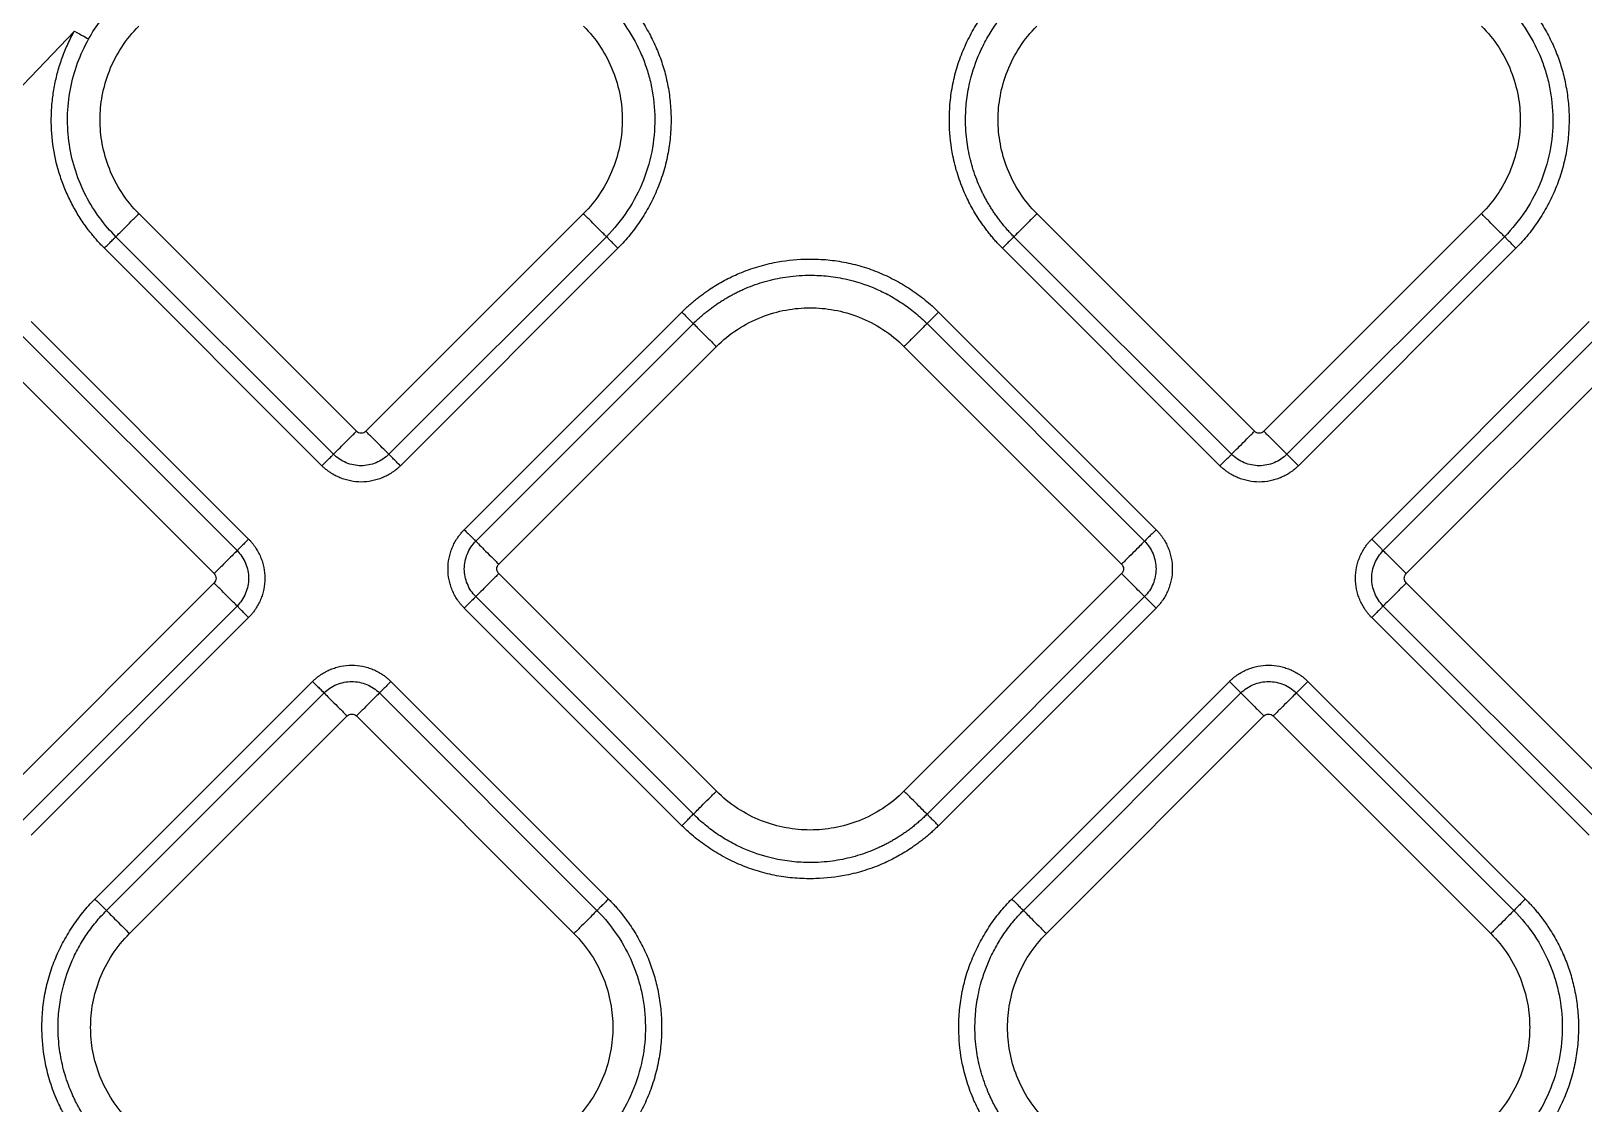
# Model space of a CAD drawing. Extents: x 0 to 84, y -21 to 126.
# Drawn here: x 34.482 to 39.184, y 39.076 to 42.323 of the extents above; entities that cross this region are included whole.
import ezdxf

# ---------------------------------------------------------------- set-up
doc = ezdxf.new("R2010")
doc.units = 0
doc.header["$MEASUREMENT"] = 0
doc.layers.add('1', color=4, linetype='Continuous')

# ---------------------------------------------------------------- blocks, each defined once
blk = doc.blocks.new('PRODIGY')
at = {"layer": '1', "color": 3, "linetype": 'Continuous', "lineweight": 25}
for p, q in [((35.4675, 41.112), (34.8088, 41.7707)), ((36.1544, 41.7707), (35.4957, 41.112)), ((38.1863, 41.112), (37.5276, 41.7707)), ((38.8732, 41.7707), (38.2145, 41.112)), ((35.3977, 41.0423), (34.7391, 41.701)), ((36.2241, 41.701), (35.5654, 41.0423)), ((38.1166, 41.0423), (37.4579, 41.701)), ((38.9429, 41.701), (38.2842, 41.0423)), ((35.3629, 41.0075), (34.7042, 41.6662)), ((36.259, 41.6662), (35.6003, 41.0075)), ((38.0817, 41.0075), (37.423, 41.6661)), ((38.9778, 41.6661), (38.3191, 41.0075)), ((35.7938, 40.814), (36.4525, 41.4727)), ((37.2296, 41.4727), (37.8882, 40.814)), ((34.4822, 41.4441), (35.1409, 40.7855)), ((35.8286, 40.7791), (36.4873, 41.4378)), ((37.1947, 41.4378), (37.8534, 40.7791)), ((38.5411, 40.7855), (39.1997, 41.4441)), ((34.4474, 41.4093), (35.106, 40.7506)), ((38.5759, 40.7506), (39.2346, 41.4093)), ((34.3777, 41.3396), (35.0363, 40.6809)), ((35.8983, 40.7094), (36.557, 41.3681)), ((37.125, 41.3681), (37.7837, 40.7094)), ((38.6456, 40.6809), (39.3043, 41.3396)), ((36.557, 40.0225), (35.8983, 40.6812)), ((37.7837, 40.6812), (37.125, 40.0225)), ((35.0363, 40.6526), (34.3777, 39.994)), ((39.3043, 39.994), (38.6456, 40.6526)), ((35.106, 40.5829), (34.4474, 39.9243)), ((36.4525, 39.9179), (35.7938, 40.5766)), ((36.4873, 39.9528), (35.8286, 40.6114)), ((37.8534, 40.6114), (37.1947, 39.9528)), ((37.8882, 40.5766), (37.2296, 39.9179)), ((39.2346, 39.9243), (38.5759, 40.5829)), ((35.1409, 40.5481), (34.4822, 39.8894)), ((39.1997, 39.8894), (38.5411, 40.5481)), ((34.6757, 39.6959), (35.3344, 40.3546)), ((35.5718, 40.3546), (36.2304, 39.6959)), ((37.4515, 39.6959), (38.1102, 40.3546)), ((38.3476, 40.3546), (39.0063, 39.6959)), ((34.7106, 39.6611), (35.3692, 40.3197)), ((35.5369, 40.3197), (36.1956, 39.6611)), ((37.4864, 39.6611), (38.1451, 40.3198)), ((38.3127, 40.3198), (38.9714, 39.6611)), ((34.7803, 39.5914), (35.4389, 40.25)), ((35.4672, 40.25), (36.1259, 39.5914)), ((37.5561, 39.5914), (38.2148, 40.2501)), ((38.243, 40.2501), (38.9017, 39.5914))]:
    blk.add_line(p, q, dxfattribs=at)
for points in [[(34.6565, 42.2994), (34.679, 42.3396), (34.7069, 42.3762), (34.7391, 42.4084)], [(33.9151, 41.5753), (34.144, 41.8274), (34.377, 42.0766), (34.6135, 42.3235)], [(35.4957, 41.112), (35.492, 41.1083), (35.4816, 41.104), (35.4712, 41.1083), (35.4675, 41.112)], [(38.2145, 41.112), (38.2108, 41.1083), (38.2004, 41.104), (38.19, 41.1083), (38.1863, 41.112)], [(35.0363, 40.6809), (35.04, 40.6772), (35.0443, 40.6668), (35.04, 40.6564), (35.0363, 40.6526)], [(35.8983, 40.6812), (35.8946, 40.6849), (35.8903, 40.6953), (35.8946, 40.7057), (35.8983, 40.7094)], [(37.7837, 40.7094), (37.7874, 40.7057), (37.7917, 40.6953), (37.7874, 40.6849), (37.7837, 40.6812)], [(38.6456, 40.6526), (38.6419, 40.6564), (38.6376, 40.6668), (38.6419, 40.6772), (38.6456, 40.6809)], [(35.4389, 40.25), (35.4427, 40.2537), (35.4531, 40.258), (35.4635, 40.2537), (35.4672, 40.25)], [(38.2148, 40.2501), (38.2185, 40.2538), (38.2289, 40.2581), (38.2393, 40.2538), (38.243, 40.2501)]]:
    blk.add_open_spline(points, degree=3, dxfattribs=at)
for points, knots in [([(36.2241, 42.4084), (36.2478, 42.3847), (36.2686, 42.3591), (36.3042, 42.3058), (36.3189, 42.2781), (36.3366, 42.2366), (36.3417, 42.2228), (36.3509, 42.1944), (36.355, 42.1797), (36.3652, 42.1345), (36.3694, 42.1027), (36.3714, 42.0374), (36.3692, 42.0039), (36.3577, 41.937), (36.3485, 41.9037), (36.3233, 41.8395), (36.3072, 41.8086), (36.2695, 41.7512), (36.2478, 41.7247), (36.2241, 41.701)], [0, 0, 0, 0, 0.125, 0.125, 0.25, 0.25, 0.3125, 0.3125, 0.375, 0.375, 0.5, 0.5, 0.625, 0.625, 0.75, 0.75, 0.875, 0.875, 1, 1, 1, 1]), ([(36.259, 42.4433), (36.2621, 42.4401), (36.2684, 42.4336), (36.2776, 42.4237), (36.2865, 42.4136), (36.2952, 42.4033), (36.3037, 42.3928), (36.3118, 42.382), (36.3198, 42.371), (36.3298, 42.3564), (36.3415, 42.3379), (36.3584, 42.3083), (36.3767, 42.2705), (36.3942, 42.2237), (36.4074, 42.1748), (36.4163, 42.1239), (36.4204, 42.0706), (36.4194, 42.0165), (36.4128, 41.9615), (36.4006, 41.9068), (36.3825, 41.8533), (36.3589, 41.8016), (36.3349, 41.7607), (36.3134, 41.7296), (36.2963, 41.7073), (36.2783, 41.6861), (36.2654, 41.6728), (36.259, 41.6662)], [0, 0, 0, 0, 0.015653, 0.03129, 0.046922, 0.062557, 0.078206, 0.093877, 0.10958, 0.125325, 0.155378, 0.185662, 0.243925, 0.301095, 0.359088, 0.419952, 0.480645, 0.544392, 0.607866, 0.673169, 0.738587, 0.80425, 0.870202, 0.903106, 0.935649, 0.967918, 1, 1, 1, 1]), ([(37.423, 41.6661), (37.4195, 41.6697), (37.4125, 41.6768), (37.4024, 41.6878), (37.3926, 41.6991), (37.3831, 41.7106), (37.3739, 41.7224), (37.365, 41.7345), (37.3498, 41.7563), (37.3298, 41.7889), (37.3064, 41.8362), (37.2867, 41.8884), (37.2692, 41.9565), (37.2615, 42.0257), (37.2628, 42.094), (37.2695, 42.1499), (37.282, 42.205), (37.3005, 42.2586), (37.3243, 42.31), (37.3482, 42.3504), (37.3695, 42.381), (37.3864, 42.4029), (37.4041, 42.4237), (37.4167, 42.4367), (37.423, 42.4432)], [0, 0, 0, 0, 0.017341, 0.034665, 0.051985, 0.069313, 0.086663, 0.104047, 0.121478, 0.179141, 0.236743, 0.304922, 0.372836, 0.480686, 0.54577, 0.610337, 0.67596, 0.741895, 0.807114, 0.872629, 0.904913, 0.936849, 0.968517, 1, 1, 1, 1]), ([(37.4579, 41.701), (37.4546, 41.7043), (37.4481, 41.7109), (37.4387, 41.7211), (37.4297, 41.7315), (37.421, 41.7421), (37.4127, 41.7527), (37.4048, 41.7636), (37.3972, 41.7745), (37.3899, 41.7855), (37.383, 41.7966), (37.3765, 41.8078), (37.3703, 41.819), (37.3644, 41.8303), (37.3589, 41.8418), (37.3512, 41.8586), (37.338, 41.8914), (37.3231, 41.941), (37.3142, 41.9945), (37.3107, 42.046), (37.312, 42.0961), (37.3188, 42.1446), (37.3323, 42.2025), (37.3493, 42.2487), (37.3699, 42.2899), (37.3823, 42.3118), (37.3956, 42.3329), (37.4099, 42.3531), (37.4251, 42.3725), (37.441, 42.391), (37.4523, 42.4026), (37.4579, 42.4084)], [0, 0, 0, 0, 0.017777, 0.035429, 0.05295, 0.070335, 0.087579, 0.104677, 0.121626, 0.138421, 0.155059, 0.171537, 0.18785, 0.204007, 0.220236, 0.23663, 0.2744, 0.355233, 0.434068, 0.480754, 0.552371, 0.624938, 0.667358, 0.779414, 0.811539, 0.843523, 0.875326, 0.90691, 0.93824, 0.96928, 1, 1, 1, 1]), ([(38.9429, 42.4084), (38.9666, 42.3847), (38.9875, 42.359), (39.023, 42.3057), (39.0378, 42.2781), (39.0554, 42.2365), (39.0606, 42.2228), (39.0697, 42.1944), (39.0738, 42.1797), (39.084, 42.1345), (39.0882, 42.1027), (39.0902, 42.0374), (39.088, 42.0039), (39.0766, 41.937), (39.0673, 41.9037), (39.0421, 41.8395), (39.0261, 41.8086), (38.9883, 41.7512), (38.9666, 41.7247), (38.9429, 41.701)], [0, 0, 0, 0, 0.125, 0.125, 0.25, 0.25, 0.3125, 0.3125, 0.375, 0.375, 0.5, 0.5, 0.625, 0.625, 0.75, 0.75, 0.875, 0.875, 1, 1, 1, 1]), ([(38.9778, 42.4432), (38.9809, 42.44), (38.9872, 42.4336), (38.9964, 42.4237), (39.0054, 42.4136), (39.014, 42.4033), (39.0225, 42.3927), (39.0307, 42.382), (39.0386, 42.371), (39.0486, 42.3564), (39.0603, 42.3379), (39.0772, 42.3083), (39.0956, 42.2705), (39.113, 42.2237), (39.1262, 42.1748), (39.1351, 42.1238), (39.1392, 42.0706), (39.1382, 42.0165), (39.1316, 41.9614), (39.1195, 41.9068), (39.1013, 41.8532), (39.0777, 41.8016), (39.0537, 41.7607), (39.0322, 41.7296), (39.0151, 41.7073), (38.9971, 41.686), (38.9842, 41.6728), (38.9778, 41.6661)], [0, 0, 0, 0, 0.015653, 0.03129, 0.046922, 0.062557, 0.078206, 0.093877, 0.10958, 0.125325, 0.155378, 0.185662, 0.243925, 0.301095, 0.359088, 0.419952, 0.480645, 0.544392, 0.607866, 0.673169, 0.738587, 0.80425, 0.870202, 0.903106, 0.935649, 0.967918, 1, 1, 1, 1]), ([(34.7042, 41.6662), (34.7008, 41.6697), (34.6939, 41.6767), (34.6838, 41.6876), (34.6741, 41.6988), (34.6647, 41.7103), (34.6555, 41.722), (34.6408, 41.742), (34.6217, 41.7711), (34.6003, 41.8103), (34.582, 41.8511), (34.5621, 41.9071), (34.5459, 41.9797), (34.5421, 42.054), (34.5461, 42.1131), (34.5526, 42.1571), (34.5626, 42.2004), (34.5738, 42.2358), (34.5844, 42.2635), (34.5933, 42.284), (34.6029, 42.304), (34.61, 42.317), (34.6135, 42.3235)], [0, 0, 0, 0, 0.020763, 0.041547, 0.062367, 0.083239, 0.104179, 0.125202, 0.187804, 0.250555, 0.313305, 0.375841, 0.500726, 0.625416, 0.687761, 0.750214, 0.812708, 0.875047, 0.90645, 0.937708, 0.968874, 1, 1, 1, 1]), ([(34.6135, 42.3235), (34.6237, 42.3177), (34.6338, 42.3121), (34.6494, 42.3033), (34.6548, 42.3003), (34.6565, 42.2994)], [0, 0, 0, 0, 0.5, 0.5, 1, 1, 1, 1]), ([(34.8088, 41.7707), (34.7892, 41.7903), (34.7716, 41.812), (34.7416, 41.8579), (34.7291, 41.8822), (34.7096, 41.9316), (34.7025, 41.9568), (34.6933, 42.0065), (34.6911, 42.031), (34.6911, 42.0784), (34.6933, 42.1029), (34.7025, 42.1527), (34.7096, 42.1778), (34.7291, 42.2273), (34.7416, 42.2515), (34.7716, 42.2974), (34.7892, 42.3191), (34.8088, 42.3387)], [0, 0, 0, 0, 0.125, 0.125, 0.25, 0.25, 0.375, 0.375, 0.5, 0.5, 0.625, 0.625, 0.75, 0.75, 0.875, 0.875, 1, 1, 1, 1]), ([(36.1544, 42.3387), (36.174, 42.3191), (36.1916, 42.2974), (36.2216, 42.2515), (36.234, 42.2273), (36.2536, 42.1778), (36.2607, 42.1527), (36.2699, 42.1029), (36.272, 42.0784), (36.272, 42.031), (36.2699, 42.0065), (36.2607, 41.9568), (36.2536, 41.9316), (36.234, 41.8822), (36.2216, 41.8579), (36.1916, 41.812), (36.174, 41.7903), (36.1544, 41.7707)], [0, 0, 0, 0, 0.125, 0.125, 0.25, 0.25, 0.375, 0.375, 0.5, 0.5, 0.625, 0.625, 0.75, 0.75, 0.875, 0.875, 1, 1, 1, 1]), ([(37.5276, 41.7707), (37.508, 41.7903), (37.4904, 41.8119), (37.4604, 41.8579), (37.4479, 41.8821), (37.4284, 41.9316), (37.4213, 41.9567), (37.4121, 42.0065), (37.41, 42.031), (37.41, 42.0783), (37.4121, 42.1029), (37.4213, 42.1526), (37.4284, 42.1778), (37.4479, 42.2272), (37.4604, 42.2515), (37.4904, 42.2974), (37.508, 42.3191), (37.5276, 42.3387)], [0, 0, 0, 0, 0.125, 0.125, 0.25, 0.25, 0.375, 0.375, 0.5, 0.5, 0.625, 0.625, 0.75, 0.75, 0.875, 0.875, 1, 1, 1, 1]), ([(38.8732, 42.3387), (38.8928, 42.3191), (38.9104, 42.2974), (38.9404, 42.2515), (38.9529, 42.2272), (38.9724, 42.1778), (38.9795, 42.1526), (38.9887, 42.1029), (38.9908, 42.0783), (38.9908, 42.031), (38.9887, 42.0065), (38.9795, 41.9567), (38.9724, 41.9316), (38.9529, 41.8821), (38.9404, 41.8579), (38.9104, 41.8119), (38.8928, 41.7903), (38.8732, 41.7707)], [0, 0, 0, 0, 0.125, 0.125, 0.25, 0.25, 0.375, 0.375, 0.5, 0.5, 0.625, 0.625, 0.75, 0.75, 0.875, 0.875, 1, 1, 1, 1]), ([(34.7391, 41.701), (34.7219, 41.7182), (34.7055, 41.7371), (34.6752, 41.7782), (34.6612, 41.8004), (34.6366, 41.8478), (34.626, 41.8729), (34.6088, 41.9252), (34.6023, 41.9524), (34.594, 42.0078), (34.5921, 42.036), (34.5932, 42.0921), (34.5961, 42.1201), (34.6064, 42.1747), (34.6138, 42.2014), (34.6324, 42.2523), (34.6437, 42.2766), (34.6565, 42.2994)], [0, 0, 0, 0, 0.125, 0.125, 0.25, 0.25, 0.375, 0.375, 0.5, 0.5, 0.625, 0.625, 0.75, 0.75, 0.875, 0.875, 1, 1, 1, 1]), ([(34.7391, 41.701), (34.7404, 41.7023), (34.7431, 41.705), (34.7515, 41.7134), (34.7571, 41.719), (34.7704, 41.7323), (34.778, 41.7399), (34.7935, 41.7555), (34.8014, 41.7633), (34.8088, 41.7707)], [0, 0, 0, 0, 0.25, 0.25, 0.5, 0.5, 0.75, 0.75, 1, 1, 1, 1]), ([(36.2241, 41.701), (36.2228, 41.7023), (36.2201, 41.705), (36.2117, 41.7134), (36.2061, 41.719), (36.1928, 41.7323), (36.1852, 41.7399), (36.1697, 41.7555), (36.1618, 41.7633), (36.1544, 41.7707)], [0, 0, 0, 0, 0.25, 0.25, 0.5, 0.5, 0.75, 0.75, 1, 1, 1, 1]), ([(37.5276, 41.7707), (37.5202, 41.7633), (37.5123, 41.7554), (37.4968, 41.7399), (37.4892, 41.7323), (37.4759, 41.719), (37.4703, 41.7134), (37.4619, 41.705), (37.4592, 41.7023), (37.4579, 41.701)], [0, 0, 0, 0, 0.25, 0.25, 0.5, 0.5, 0.75, 0.75, 1, 1, 1, 1]), ([(38.9429, 41.701), (38.9416, 41.7023), (38.9389, 41.705), (38.9305, 41.7134), (38.9249, 41.719), (38.9116, 41.7323), (38.904, 41.7399), (38.8885, 41.7554), (38.8806, 41.7633), (38.8732, 41.7707)], [0, 0, 0, 0, 0.25, 0.25, 0.5, 0.5, 0.75, 0.75, 1, 1, 1, 1]), ([(34.7042, 41.6662), (34.7079, 41.6698), (34.7119, 41.6738), (34.7196, 41.6815), (34.7234, 41.6853), (34.7301, 41.692), (34.7329, 41.6948), (34.7371, 41.699), (34.7384, 41.7004), (34.7391, 41.701)], [0, 0, 0, 0, 0.25, 0.25, 0.5, 0.5, 0.75, 0.75, 1, 1, 1, 1]), ([(36.259, 41.6662), (36.255, 41.6701), (36.2509, 41.6742), (36.2429, 41.6822), (36.2391, 41.686), (36.2326, 41.6925), (36.2299, 41.6952), (36.226, 41.6992), (36.2247, 41.7004), (36.2241, 41.701)], [0, 0, 0, 0, 0.25, 0.25, 0.5, 0.5, 0.75, 0.75, 1, 1, 1, 1]), ([(37.4579, 41.701), (37.4573, 41.7004), (37.456, 41.6991), (37.4521, 41.6952), (37.4494, 41.6925), (37.4429, 41.686), (37.4391, 41.6822), (37.4311, 41.6742), (37.427, 41.67), (37.423, 41.6661)], [0, 0, 0, 0, 0.25, 0.25, 0.5, 0.5, 0.75, 0.75, 1, 1, 1, 1]), ([(38.9778, 41.6661), (38.9738, 41.67), (38.9697, 41.6742), (38.9617, 41.6822), (38.9579, 41.686), (38.9514, 41.6925), (38.9487, 41.6952), (38.9448, 41.6991), (38.9435, 41.7004), (38.9429, 41.701)], [0, 0, 0, 0, 0.25, 0.25, 0.5, 0.5, 0.75, 0.75, 1, 1, 1, 1]), ([(36.4525, 41.4727), (36.456, 41.4762), (36.4631, 41.4831), (36.4741, 41.4933), (36.4854, 41.5031), (36.4969, 41.5126), (36.5087, 41.5218), (36.5208, 41.5307), (36.5426, 41.5459), (36.5752, 41.5659), (36.6225, 41.5893), (36.6748, 41.609), (36.7428, 41.6265), (36.812, 41.6342), (36.8804, 41.6329), (36.9362, 41.6262), (36.9913, 41.6137), (37.0449, 41.5952), (37.0963, 41.5714), (37.1367, 41.5475), (37.1674, 41.5262), (37.1892, 41.5093), (37.21, 41.4916), (37.2231, 41.479), (37.2296, 41.4727)], [0, 0, 0, 0, 0.017341, 0.034665, 0.051985, 0.069313, 0.086663, 0.104047, 0.121478, 0.179141, 0.236743, 0.304922, 0.372836, 0.480686, 0.54577, 0.610337, 0.67596, 0.741895, 0.807114, 0.872629, 0.904913, 0.936849, 0.968517, 1, 1, 1, 1]), ([(36.4873, 41.4378), (36.4906, 41.4411), (36.4972, 41.4476), (36.5075, 41.4569), (36.5178, 41.466), (36.5284, 41.4747), (36.5391, 41.483), (36.5499, 41.4909), (36.5608, 41.4985), (36.5718, 41.5058), (36.5829, 41.5127), (36.5941, 41.5192), (36.6053, 41.5254), (36.6167, 41.5312), (36.6282, 41.5368), (36.6449, 41.5445), (36.6777, 41.5577), (36.7274, 41.5726), (36.7808, 41.5815), (36.8323, 41.585), (36.8824, 41.5837), (36.9309, 41.5769), (36.9888, 41.5633), (37.035, 41.5464), (37.0762, 41.5258), (37.0981, 41.5134), (37.1192, 41.5), (37.1395, 41.4857), (37.1589, 41.4706), (37.1773, 41.4547), (37.1889, 41.4434), (37.1947, 41.4378)], [0, 0, 0, 0, 0.017777, 0.035429, 0.05295, 0.070335, 0.087579, 0.104677, 0.121626, 0.138421, 0.155059, 0.171537, 0.18785, 0.204007, 0.220236, 0.23663, 0.2744, 0.355233, 0.434067, 0.480754, 0.552372, 0.624938, 0.667358, 0.779414, 0.811539, 0.843523, 0.875326, 0.90691, 0.93824, 0.96928, 1, 1, 1, 1]), ([(36.4525, 41.4727), (36.4561, 41.469), (36.4601, 41.465), (36.4678, 41.4573), (36.4716, 41.4535), (36.4783, 41.4468), (36.4811, 41.444), (36.4853, 41.4398), (36.4867, 41.4385), (36.4873, 41.4378)], [0, 0, 0, 0, 0.25, 0.25, 0.5, 0.5, 0.75, 0.75, 1, 1, 1, 1]), ([(36.557, 41.3681), (36.5766, 41.3877), (36.5983, 41.4053), (36.6442, 41.4353), (36.6685, 41.4477), (36.7179, 41.4673), (36.7431, 41.4744), (36.7928, 41.4836), (36.8173, 41.4857), (36.8647, 41.4857), (36.8892, 41.4836), (36.939, 41.4744), (36.9641, 41.4673), (37.0136, 41.4477), (37.0378, 41.4353), (37.0837, 41.4053), (37.1054, 41.3877), (37.125, 41.3681)], [0, 0, 0, 0, 0.125, 0.125, 0.25, 0.25, 0.375, 0.375, 0.5, 0.5, 0.625, 0.625, 0.75, 0.75, 0.875, 0.875, 1, 1, 1, 1]), ([(37.2296, 41.4727), (37.2256, 41.4687), (37.2215, 41.4646), (37.2135, 41.4566), (37.2097, 41.4528), (37.2032, 41.4463), (37.2005, 41.4436), (37.1966, 41.4397), (37.1953, 41.4384), (37.1947, 41.4378)], [0, 0, 0, 0, 0.25, 0.25, 0.5, 0.5, 0.75, 0.75, 1, 1, 1, 1]), ([(36.4873, 41.4378), (36.4886, 41.4365), (36.4913, 41.4338), (36.4997, 41.4254), (36.5053, 41.4198), (36.5186, 41.4065), (36.5262, 41.3989), (36.5418, 41.3834), (36.5496, 41.3755), (36.557, 41.3681)], [0, 0, 0, 0, 0.25, 0.25, 0.5, 0.5, 0.75, 0.75, 1, 1, 1, 1]), ([(37.1947, 41.4378), (37.1934, 41.4365), (37.1907, 41.4338), (37.1823, 41.4254), (37.1767, 41.4198), (37.1634, 41.4065), (37.1558, 41.3989), (37.1403, 41.3834), (37.1324, 41.3755), (37.125, 41.3681)], [0, 0, 0, 0, 0.25, 0.25, 0.5, 0.5, 0.75, 0.75, 1, 1, 1, 1]), ([(35.3977, 41.0423), (35.3991, 41.0436), (35.4018, 41.0464), (35.4101, 41.0547), (35.4158, 41.0604), (35.4291, 41.0737), (35.4367, 41.0813), (35.4522, 41.0968), (35.4601, 41.1047), (35.4675, 41.112)], [0, 0, 0, 0, 0.25, 0.25, 0.5, 0.5, 0.75, 0.75, 1, 1, 1, 1]), ([(35.5654, 41.0423), (35.5641, 41.0436), (35.5614, 41.0463), (35.5531, 41.0547), (35.5475, 41.0603), (35.5342, 41.0736), (35.5266, 41.0812), (35.511, 41.0967), (35.5031, 41.1046), (35.4957, 41.112)], [0, 0, 0, 0, 0.25, 0.25, 0.5, 0.5, 0.75, 0.75, 1, 1, 1, 1]), ([(38.1166, 41.0423), (38.1179, 41.0436), (38.1206, 41.0463), (38.1289, 41.0547), (38.1346, 41.0603), (38.1479, 41.0736), (38.1555, 41.0812), (38.171, 41.0968), (38.1789, 41.1046), (38.1863, 41.112)], [0, 0, 0, 0, 0.25, 0.25, 0.5, 0.5, 0.75, 0.75, 1, 1, 1, 1]), ([(38.2842, 41.0423), (38.2829, 41.0436), (38.2802, 41.0463), (38.2719, 41.0546), (38.2663, 41.0603), (38.253, 41.0736), (38.2454, 41.0812), (38.2298, 41.0967), (38.2219, 41.1046), (38.2145, 41.112)], [0, 0, 0, 0, 0.25, 0.25, 0.5, 0.5, 0.75, 0.75, 1, 1, 1, 1]), ([(35.3629, 41.0075), (35.3668, 41.0114), (35.3709, 41.0156), (35.3789, 41.0235), (35.3827, 41.0274), (35.3893, 41.0339), (35.392, 41.0366), (35.3959, 41.0405), (35.3971, 41.0417), (35.3977, 41.0423)], [0, 0, 0, 0, 0.25, 0.25, 0.5, 0.5, 0.75, 0.75, 1, 1, 1, 1]), ([(35.6003, 41.0075), (35.5983, 41.0056), (35.5944, 41.0018), (35.5882, 40.9964), (35.5816, 40.9913), (35.5726, 40.985), (35.5608, 40.978), (35.5459, 40.971), (35.5304, 40.9654), (35.5091, 40.96), (35.4816, 40.9572), (35.4541, 40.96), (35.4328, 40.9654), (35.4173, 40.971), (35.4024, 40.978), (35.3898, 40.9855), (35.3793, 40.993), (35.3708, 40.9999), (35.3655, 41.005), (35.3629, 41.0075)], [0, 0, 0, 0, 0.031198, 0.062422, 0.093752, 0.125266, 0.187622, 0.250173, 0.31267, 0.375042, 0.499989, 0.624937, 0.687308, 0.749825, 0.812368, 0.874743, 0.916727, 0.958417, 1, 1, 1, 1]), ([(35.5654, 41.0423), (35.5546, 41.0315), (35.5414, 41.0227), (35.5125, 41.0108), (35.4969, 41.0076), (35.4662, 41.0076), (35.4507, 41.0108), (35.4218, 41.0227), (35.4086, 41.0315), (35.3977, 41.0423)], [0, 0, 0, 0, 0.25, 0.25, 0.5, 0.5, 0.75, 0.75, 1, 1, 1, 1]), ([(35.6003, 41.0075), (35.592, 41.0158), (35.5838, 41.024), (35.5712, 41.0366), (35.5668, 41.041), (35.5654, 41.0423)], [0, 0, 0, 0, 0.5, 0.5, 1, 1, 1, 1]), ([(38.0817, 41.0075), (38.0856, 41.0114), (38.0898, 41.0155), (38.0977, 41.0235), (38.1016, 41.0273), (38.1081, 41.0338), (38.1108, 41.0365), (38.1147, 41.0405), (38.1159, 41.0417), (38.1166, 41.0423)], [0, 0, 0, 0, 0.25, 0.25, 0.5, 0.5, 0.75, 0.75, 1, 1, 1, 1]), ([(38.3191, 41.0075), (38.3171, 41.0056), (38.3132, 41.0017), (38.307, 40.9964), (38.3004, 40.9913), (38.2914, 40.985), (38.2796, 40.978), (38.2647, 40.9709), (38.2492, 40.9654), (38.2279, 40.96), (38.2004, 40.9572), (38.1729, 40.96), (38.1516, 40.9654), (38.1361, 40.9709), (38.1212, 40.978), (38.1086, 40.9855), (38.0981, 40.9929), (38.0896, 40.9999), (38.0843, 41.0049), (38.0817, 41.0075)], [0, 0, 0, 0, 0.031198, 0.062422, 0.093752, 0.125266, 0.187622, 0.250173, 0.31267, 0.375042, 0.499989, 0.624937, 0.687308, 0.749825, 0.812368, 0.874743, 0.916727, 0.958417, 1, 1, 1, 1]), ([(38.2842, 41.0423), (38.2734, 41.0315), (38.2602, 41.0227), (38.2313, 41.0107), (38.2157, 41.0076), (38.1851, 41.0076), (38.1695, 41.0107), (38.1406, 41.0227), (38.1274, 41.0315), (38.1166, 41.0423)], [0, 0, 0, 0, 0.25, 0.25, 0.5, 0.5, 0.75, 0.75, 1, 1, 1, 1]), ([(38.3191, 41.0075), (38.3108, 41.0157), (38.3026, 41.024), (38.29, 41.0366), (38.2856, 41.0409), (38.2842, 41.0423)], [0, 0, 0, 0, 0.5, 0.5, 1, 1, 1, 1]), ([(35.7938, 40.5766), (35.7919, 40.5785), (35.7881, 40.5825), (35.7827, 40.5887), (35.7776, 40.5952), (35.7713, 40.6043), (35.7643, 40.6161), (35.7573, 40.631), (35.7517, 40.6465), (35.7463, 40.6678), (35.7435, 40.6953), (35.7463, 40.7228), (35.7517, 40.7441), (35.7573, 40.7596), (35.7643, 40.7745), (35.7718, 40.7871), (35.7793, 40.7976), (35.7862, 40.8061), (35.7913, 40.8114), (35.7938, 40.814)], [0, 0, 0, 0, 0.031198, 0.062422, 0.093752, 0.125266, 0.187622, 0.250173, 0.31267, 0.375042, 0.499989, 0.624937, 0.687308, 0.749825, 0.812368, 0.874743, 0.916727, 0.958417, 1, 1, 1, 1]), ([(35.7938, 40.814), (35.7977, 40.8101), (35.8019, 40.8059), (35.8098, 40.798), (35.8137, 40.7941), (35.8202, 40.7876), (35.8229, 40.7849), (35.8268, 40.781), (35.828, 40.7797), (35.8286, 40.7791)], [0, 0, 0, 0, 0.25, 0.25, 0.5, 0.5, 0.75, 0.75, 1, 1, 1, 1]), ([(37.8882, 40.814), (37.8799, 40.8057), (37.8717, 40.7975), (37.8591, 40.7849), (37.8548, 40.7805), (37.8534, 40.7791)], [0, 0, 0, 0, 0.5, 0.5, 1, 1, 1, 1]), ([(37.8882, 40.814), (37.8901, 40.812), (37.8939, 40.8081), (37.8993, 40.8019), (37.9044, 40.7953), (37.9107, 40.7863), (37.9177, 40.7745), (37.9248, 40.7596), (37.9303, 40.7441), (37.9357, 40.7228), (37.9385, 40.6953), (37.9357, 40.6678), (37.9303, 40.6465), (37.9248, 40.631), (37.9177, 40.6161), (37.9102, 40.6035), (37.9028, 40.593), (37.8958, 40.5845), (37.8907, 40.5792), (37.8882, 40.5766)], [0, 0, 0, 0, 0.031198, 0.062422, 0.093752, 0.125266, 0.187622, 0.250173, 0.31267, 0.375042, 0.499989, 0.624937, 0.687308, 0.749825, 0.812368, 0.874743, 0.916727, 0.958417, 1, 1, 1, 1]), ([(35.1409, 40.7855), (35.1326, 40.7772), (35.1244, 40.769), (35.1118, 40.7564), (35.1074, 40.752), (35.106, 40.7506)], [0, 0, 0, 0, 0.5, 0.5, 1, 1, 1, 1]), ([(35.1409, 40.7855), (35.1428, 40.7835), (35.1466, 40.7796), (35.152, 40.7733), (35.157, 40.7668), (35.1633, 40.7578), (35.1704, 40.746), (35.1774, 40.7311), (35.183, 40.7156), (35.1884, 40.6943), (35.1912, 40.6668), (35.1884, 40.6393), (35.183, 40.618), (35.1774, 40.6025), (35.1704, 40.5876), (35.1629, 40.575), (35.1554, 40.5645), (35.1485, 40.556), (35.1434, 40.5507), (35.1409, 40.5481)], [0, 0, 0, 0, 0.031198, 0.062422, 0.093752, 0.125266, 0.187622, 0.250173, 0.31267, 0.375042, 0.499989, 0.624937, 0.687308, 0.749825, 0.812368, 0.874743, 0.916727, 0.958417, 1, 1, 1, 1]), ([(35.8286, 40.6114), (35.8178, 40.6223), (35.809, 40.6355), (35.7971, 40.6644), (35.7939, 40.6799), (35.7939, 40.7106), (35.7971, 40.7262), (35.809, 40.7551), (35.8178, 40.7683), (35.8286, 40.7791)], [0, 0, 0, 0, 0.25, 0.25, 0.5, 0.5, 0.75, 0.75, 1, 1, 1, 1]), ([(35.8286, 40.7791), (35.8299, 40.7778), (35.8327, 40.7751), (35.841, 40.7668), (35.8467, 40.7611), (35.86, 40.7478), (35.8676, 40.7402), (35.8831, 40.7247), (35.891, 40.7168), (35.8983, 40.7094)], [0, 0, 0, 0, 0.25, 0.25, 0.5, 0.5, 0.75, 0.75, 1, 1, 1, 1]), ([(37.8534, 40.7791), (37.8521, 40.7778), (37.8494, 40.7751), (37.841, 40.7668), (37.8354, 40.7612), (37.8221, 40.7479), (37.8145, 40.7403), (37.799, 40.7247), (37.7911, 40.7168), (37.7837, 40.7094)], [0, 0, 0, 0, 0.25, 0.25, 0.5, 0.5, 0.75, 0.75, 1, 1, 1, 1]), ([(37.8534, 40.7791), (37.8642, 40.7683), (37.873, 40.7551), (37.8849, 40.7262), (37.8881, 40.7106), (37.8881, 40.6799), (37.8849, 40.6644), (37.873, 40.6355), (37.8642, 40.6223), (37.8534, 40.6114)], [0, 0, 0, 0, 0.25, 0.25, 0.5, 0.5, 0.75, 0.75, 1, 1, 1, 1]), ([(38.5411, 40.5481), (38.5392, 40.55), (38.5354, 40.554), (38.53, 40.5602), (38.5249, 40.5667), (38.5186, 40.5758), (38.5116, 40.5876), (38.5045, 40.6025), (38.499, 40.618), (38.4936, 40.6393), (38.4908, 40.6668), (38.4936, 40.6943), (38.499, 40.7156), (38.5045, 40.7311), (38.5116, 40.746), (38.5191, 40.7586), (38.5265, 40.7691), (38.5335, 40.7776), (38.5386, 40.7829), (38.5411, 40.7855)], [0, 0, 0, 0, 0.031198, 0.062422, 0.093752, 0.125266, 0.187622, 0.250173, 0.31267, 0.375042, 0.499989, 0.624937, 0.687308, 0.749825, 0.812368, 0.874743, 0.916727, 0.958417, 1, 1, 1, 1]), ([(38.5411, 40.7855), (38.545, 40.7816), (38.5491, 40.7774), (38.5571, 40.7695), (38.5609, 40.7656), (38.5675, 40.7591), (38.5701, 40.7564), (38.5741, 40.7525), (38.5753, 40.7512), (38.5759, 40.7506)], [0, 0, 0, 0, 0.25, 0.25, 0.5, 0.5, 0.75, 0.75, 1, 1, 1, 1]), ([(35.106, 40.7506), (35.1047, 40.7493), (35.102, 40.7466), (35.0937, 40.7383), (35.0881, 40.7327), (35.0748, 40.7194), (35.0672, 40.7118), (35.0516, 40.6962), (35.0437, 40.6883), (35.0363, 40.6809)], [0, 0, 0, 0, 0.25, 0.25, 0.5, 0.5, 0.75, 0.75, 1, 1, 1, 1]), ([(35.106, 40.7506), (35.1169, 40.7398), (35.1257, 40.7266), (35.1376, 40.6977), (35.1408, 40.6821), (35.1408, 40.6514), (35.1376, 40.6359), (35.1257, 40.607), (35.1169, 40.5938), (35.106, 40.5829)], [0, 0, 0, 0, 0.25, 0.25, 0.5, 0.5, 0.75, 0.75, 1, 1, 1, 1]), ([(38.5759, 40.5829), (38.5651, 40.5938), (38.5563, 40.607), (38.5444, 40.6359), (38.5412, 40.6514), (38.5412, 40.6821), (38.5444, 40.6977), (38.5563, 40.7266), (38.5651, 40.7398), (38.5759, 40.7506)], [0, 0, 0, 0, 0.25, 0.25, 0.5, 0.5, 0.75, 0.75, 1, 1, 1, 1]), ([(38.5759, 40.7506), (38.5772, 40.7493), (38.5799, 40.7466), (38.5883, 40.7383), (38.594, 40.7326), (38.6072, 40.7193), (38.6149, 40.7117), (38.6304, 40.6962), (38.6383, 40.6883), (38.6456, 40.6809)], [0, 0, 0, 0, 0.25, 0.25, 0.5, 0.5, 0.75, 0.75, 1, 1, 1, 1]), ([(35.8983, 40.6812), (35.891, 40.6738), (35.8831, 40.6659), (35.8676, 40.6504), (35.86, 40.6428), (35.8467, 40.6295), (35.841, 40.6238), (35.8327, 40.6155), (35.8299, 40.6128), (35.8286, 40.6114)], [0, 0, 0, 0, 0.25, 0.25, 0.5, 0.5, 0.75, 0.75, 1, 1, 1, 1]), ([(37.8534, 40.6114), (37.8521, 40.6128), (37.8494, 40.6155), (37.841, 40.6238), (37.8353, 40.6295), (37.8221, 40.6428), (37.8144, 40.6504), (37.7989, 40.6659), (37.7911, 40.6738), (37.7837, 40.6812)], [0, 0, 0, 0, 0.25, 0.25, 0.5, 0.5, 0.75, 0.75, 1, 1, 1, 1]), ([(35.106, 40.5829), (35.1047, 40.5843), (35.102, 40.587), (35.0937, 40.5953), (35.088, 40.601), (35.0747, 40.6143), (35.0671, 40.6219), (35.0516, 40.6374), (35.0437, 40.6453), (35.0363, 40.6526)], [0, 0, 0, 0, 0.25, 0.25, 0.5, 0.5, 0.75, 0.75, 1, 1, 1, 1]), ([(38.6456, 40.6526), (38.6383, 40.6453), (38.6304, 40.6374), (38.6149, 40.6219), (38.6072, 40.6143), (38.594, 40.601), (38.5883, 40.5953), (38.5799, 40.587), (38.5772, 40.5843), (38.5759, 40.5829)], [0, 0, 0, 0, 0.25, 0.25, 0.5, 0.5, 0.75, 0.75, 1, 1, 1, 1]), ([(35.1409, 40.5481), (35.1369, 40.552), (35.1328, 40.5561), (35.1248, 40.5641), (35.121, 40.5679), (35.1145, 40.5745), (35.1118, 40.5772), (35.1079, 40.5811), (35.1066, 40.5823), (35.106, 40.5829)], [0, 0, 0, 0, 0.25, 0.25, 0.5, 0.5, 0.75, 0.75, 1, 1, 1, 1]), ([(35.8286, 40.6114), (35.828, 40.6108), (35.8268, 40.6096), (35.8229, 40.6057), (35.8202, 40.603), (35.8137, 40.5964), (35.8098, 40.5926), (35.8019, 40.5846), (35.7977, 40.5805), (35.7938, 40.5766)], [0, 0, 0, 0, 0.25, 0.25, 0.5, 0.5, 0.75, 0.75, 1, 1, 1, 1]), ([(37.8882, 40.5766), (37.8843, 40.5805), (37.8802, 40.5846), (37.8722, 40.5926), (37.8684, 40.5964), (37.8618, 40.603), (37.8592, 40.6057), (37.8552, 40.6096), (37.854, 40.6108), (37.8534, 40.6114)], [0, 0, 0, 0, 0.25, 0.25, 0.5, 0.5, 0.75, 0.75, 1, 1, 1, 1]), ([(38.5759, 40.5829), (38.5753, 40.5823), (38.5741, 40.5811), (38.5701, 40.5772), (38.5675, 40.5745), (38.5609, 40.5679), (38.5571, 40.5641), (38.5491, 40.5561), (38.545, 40.552), (38.5411, 40.5481)], [0, 0, 0, 0, 0.25, 0.25, 0.5, 0.5, 0.75, 0.75, 1, 1, 1, 1]), ([(35.3344, 40.3546), (35.3363, 40.3565), (35.3403, 40.3603), (35.3465, 40.3657), (35.353, 40.3707), (35.3621, 40.377), (35.3739, 40.3841), (35.3888, 40.3911), (35.4043, 40.3967), (35.4256, 40.4021), (35.4531, 40.4049), (35.4806, 40.4021), (35.5019, 40.3967), (35.5174, 40.3911), (35.5323, 40.3841), (35.5449, 40.3766), (35.5554, 40.3691), (35.5639, 40.3622), (35.5692, 40.3571), (35.5718, 40.3546)], [0, 0, 0, 0, 0.031198, 0.062422, 0.093752, 0.125266, 0.187622, 0.250173, 0.31267, 0.375042, 0.499989, 0.624937, 0.687308, 0.749825, 0.812368, 0.874743, 0.916727, 0.958417, 1, 1, 1, 1]), ([(38.1102, 40.3546), (38.1122, 40.3565), (38.1161, 40.3603), (38.1223, 40.3657), (38.1289, 40.3708), (38.1379, 40.3771), (38.1497, 40.3841), (38.1646, 40.3911), (38.1801, 40.3967), (38.2014, 40.4021), (38.2289, 40.4049), (38.2564, 40.4021), (38.2777, 40.3967), (38.2932, 40.3912), (38.3081, 40.3841), (38.3207, 40.3766), (38.3312, 40.3692), (38.3397, 40.3622), (38.345, 40.3571), (38.3476, 40.3546)], [0, 0, 0, 0, 0.0311978, 0.062422, 0.0937518, 0.1252655, 0.1876219, 0.2501726, 0.3126696, 0.3750423, 0.4999886, 0.6249367, 0.6873081, 0.7498252, 0.8123684, 0.8747429, 0.9167266, 0.9584166, 1, 1, 1, 1]), ([(35.3344, 40.3546), (35.3426, 40.3463), (35.3509, 40.3381), (35.3635, 40.3255), (35.3679, 40.3211), (35.3692, 40.3197)], [0, 0, 0, 0, 0.5, 0.5, 1, 1, 1, 1]), ([(35.3692, 40.3197), (35.3801, 40.3306), (35.3933, 40.3394), (35.4222, 40.3513), (35.4377, 40.3545), (35.4684, 40.3545), (35.484, 40.3513), (35.5129, 40.3394), (35.5261, 40.3306), (35.5369, 40.3197)], [0, 0, 0, 0, 0.25, 0.25, 0.5, 0.5, 0.75, 0.75, 1, 1, 1, 1]), ([(35.5718, 40.3546), (35.5679, 40.3506), (35.5637, 40.3465), (35.5558, 40.3385), (35.5519, 40.3347), (35.5454, 40.3282), (35.5427, 40.3255), (35.5388, 40.3216), (35.5375, 40.3203), (35.5369, 40.3197)], [0, 0, 0, 0, 0.25, 0.25, 0.5, 0.5, 0.75, 0.75, 1, 1, 1, 1]), ([(38.1102, 40.3546), (38.1185, 40.3463), (38.1267, 40.3381), (38.1393, 40.3255), (38.1437, 40.3211), (38.1451, 40.3198)], [0, 0, 0, 0, 0.5, 0.5, 1, 1, 1, 1]), ([(38.1451, 40.3198), (38.1559, 40.3306), (38.1691, 40.3394), (38.198, 40.3513), (38.2136, 40.3545), (38.2442, 40.3545), (38.2598, 40.3513), (38.2887, 40.3394), (38.3019, 40.3306), (38.3127, 40.3198)], [0, 0, 0, 0, 0.25, 0.25, 0.5, 0.5, 0.75, 0.75, 1, 1, 1, 1]), ([(38.3476, 40.3546), (38.3437, 40.3507), (38.3395, 40.3465), (38.3316, 40.3386), (38.3278, 40.3347), (38.3212, 40.3282), (38.3185, 40.3255), (38.3146, 40.3216), (38.3134, 40.3204), (38.3127, 40.3198)], [0, 0, 0, 0, 0.25, 0.25, 0.5, 0.5, 0.75, 0.75, 1, 1, 1, 1]), ([(35.3692, 40.3197), (35.3705, 40.3184), (35.3732, 40.3157), (35.3816, 40.3074), (35.3872, 40.3018), (35.4005, 40.2885), (35.4081, 40.2809), (35.4236, 40.2653), (35.4316, 40.2574), (35.4389, 40.25)], [0, 0, 0, 0, 0.25, 0.25, 0.5, 0.5, 0.75, 0.75, 1, 1, 1, 1]), ([(35.5369, 40.3197), (35.5356, 40.3184), (35.5329, 40.3157), (35.5246, 40.3074), (35.5189, 40.3017), (35.5056, 40.2884), (35.498, 40.2808), (35.4825, 40.2653), (35.4746, 40.2574), (35.4672, 40.25)], [0, 0, 0, 0, 0.25, 0.25, 0.5, 0.5, 0.75, 0.75, 1, 1, 1, 1]), ([(38.1451, 40.3198), (38.1464, 40.3185), (38.1491, 40.3158), (38.1574, 40.3074), (38.163, 40.3018), (38.1763, 40.2885), (38.1839, 40.2809), (38.1995, 40.2654), (38.2074, 40.2575), (38.2148, 40.2501)], [0, 0, 0, 0, 0.25, 0.25, 0.5, 0.5, 0.75, 0.75, 1, 1, 1, 1]), ([(38.3127, 40.3198), (38.3114, 40.3185), (38.3087, 40.3158), (38.3004, 40.3074), (38.2947, 40.3017), (38.2814, 40.2884), (38.2738, 40.2808), (38.2583, 40.2653), (38.2504, 40.2574), (38.243, 40.2501)], [0, 0, 0, 0, 0.25, 0.25, 0.5, 0.5, 0.75, 0.75, 1, 1, 1, 1]), ([(36.4873, 39.9528), (36.4886, 39.9541), (36.4913, 39.9568), (36.4997, 39.9652), (36.5053, 39.9708), (36.5186, 39.9841), (36.5262, 39.9917), (36.5418, 40.0072), (36.5496, 40.0151), (36.557, 40.0225)], [0, 0, 0, 0, 0.25, 0.25, 0.5, 0.5, 0.75, 0.75, 1, 1, 1, 1]), ([(37.125, 40.0225), (37.1054, 40.0029), (37.0837, 39.9853), (37.0378, 39.9553), (37.0136, 39.9428), (36.9641, 39.9233), (36.939, 39.9162), (36.8892, 39.907), (36.8647, 39.9048), (36.8173, 39.9048), (36.7928, 39.907), (36.7431, 39.9162), (36.7179, 39.9233), (36.6685, 39.9428), (36.6442, 39.9553), (36.5983, 39.9853), (36.5766, 40.0029), (36.557, 40.0225)], [0, 0, 0, 0, 0.125, 0.125, 0.25, 0.25, 0.375, 0.375, 0.5, 0.5, 0.625, 0.625, 0.75, 0.75, 0.875, 0.875, 1, 1, 1, 1]), ([(37.1947, 39.9528), (37.1934, 39.9541), (37.1907, 39.9568), (37.1823, 39.9652), (37.1767, 39.9708), (37.1634, 39.9841), (37.1558, 39.9917), (37.1403, 40.0072), (37.1324, 40.0151), (37.125, 40.0225)], [0, 0, 0, 0, 0.25, 0.25, 0.5, 0.5, 0.75, 0.75, 1, 1, 1, 1]), ([(36.4525, 39.9179), (36.4564, 39.9218), (36.4605, 39.926), (36.4685, 39.934), (36.4723, 39.9378), (36.4788, 39.9443), (36.4815, 39.947), (36.4855, 39.9509), (36.4867, 39.9522), (36.4873, 39.9528)], [0, 0, 0, 0, 0.25, 0.25, 0.5, 0.5, 0.75, 0.75, 1, 1, 1, 1]), ([(37.2296, 39.9179), (37.226, 39.9144), (37.2189, 39.9074), (37.2079, 39.8973), (37.1966, 39.8875), (37.1851, 39.878), (37.1733, 39.8688), (37.1612, 39.8599), (37.1394, 39.8447), (37.1068, 39.8247), (37.0595, 39.8013), (37.0073, 39.7816), (36.9392, 39.7641), (36.87, 39.7564), (36.8016, 39.7577), (36.7458, 39.7644), (36.6907, 39.7769), (36.6371, 39.7954), (36.5857, 39.8192), (36.5453, 39.8431), (36.5146, 39.8644), (36.4928, 39.8812), (36.472, 39.899), (36.459, 39.9116), (36.4525, 39.9179)], [0, 0, 0, 0, 0.017341, 0.034665, 0.051985, 0.069313, 0.086663, 0.104047, 0.121478, 0.179141, 0.236743, 0.304922, 0.372836, 0.480686, 0.54577, 0.610337, 0.67596, 0.741895, 0.807114, 0.872629, 0.904913, 0.936849, 0.968517, 1, 1, 1, 1]), ([(37.1947, 39.9528), (37.1914, 39.9495), (37.1848, 39.943), (37.1746, 39.9336), (37.1642, 39.9246), (37.1536, 39.9159), (37.143, 39.9076), (37.1321, 39.8996), (37.1212, 39.892), (37.1102, 39.8848), (37.0991, 39.8779), (37.0879, 39.8714), (37.0767, 39.8652), (37.0653, 39.8593), (37.0539, 39.8538), (37.0371, 39.8461), (37.0043, 39.8329), (36.9546, 39.818), (36.9012, 39.8091), (36.8497, 39.8056), (36.7996, 39.8069), (36.7511, 39.8137), (36.6932, 39.8272), (36.647, 39.8441), (36.6058, 39.8648), (36.5839, 39.8772), (36.5628, 39.8905), (36.5425, 39.9048), (36.5232, 39.92), (36.5047, 39.9359), (36.4931, 39.9472), (36.4873, 39.9528)], [0, 0, 0, 0, 0.017777, 0.035429, 0.05295, 0.070335, 0.087579, 0.104677, 0.121626, 0.138421, 0.155059, 0.171537, 0.18785, 0.204007, 0.220236, 0.23663, 0.2744, 0.355233, 0.434067, 0.480754, 0.552372, 0.624938, 0.667358, 0.779414, 0.811539, 0.843523, 0.875326, 0.90691, 0.93824, 0.96928, 1, 1, 1, 1]), ([(37.2296, 39.9179), (37.2259, 39.9216), (37.2219, 39.9256), (37.2142, 39.9333), (37.2104, 39.9371), (37.2037, 39.9438), (37.2009, 39.9466), (37.1967, 39.9508), (37.1954, 39.9521), (37.1947, 39.9528)], [0, 0, 0, 0, 0.25, 0.25, 0.5, 0.5, 0.75, 0.75, 1, 1, 1, 1]), ([(34.6757, 38.9188), (34.6722, 38.9224), (34.6652, 38.9295), (34.6551, 38.9405), (34.6453, 38.9517), (34.6358, 38.9633), (34.6266, 38.9751), (34.6177, 38.9872), (34.6025, 39.009), (34.5825, 39.0415), (34.5591, 39.0889), (34.5394, 39.1411), (34.5219, 39.2092), (34.5142, 39.2784), (34.5155, 39.3467), (34.5222, 39.4026), (34.5347, 39.4577), (34.5532, 39.5113), (34.577, 39.5627), (34.6009, 39.6031), (34.6222, 39.6337), (34.639, 39.6555), (34.6568, 39.6764), (34.6694, 39.6894), (34.6757, 39.6959)], [0, 0, 0, 0, 0.017341, 0.034665, 0.051985, 0.069313, 0.086663, 0.104047, 0.121478, 0.179141, 0.236743, 0.304922, 0.372836, 0.480686, 0.54577, 0.610337, 0.67596, 0.741895, 0.807114, 0.872629, 0.904913, 0.936849, 0.968517, 1, 1, 1, 1]), ([(34.6757, 39.6959), (34.6796, 39.692), (34.6838, 39.6879), (34.6918, 39.6799), (34.6956, 39.6761), (34.7021, 39.6695), (34.7048, 39.6668), (34.7087, 39.6629), (34.71, 39.6617), (34.7106, 39.6611)], [0, 0, 0, 0, 0.25, 0.25, 0.5, 0.5, 0.75, 0.75, 1, 1, 1, 1]), ([(36.2304, 39.6959), (36.2268, 39.6922), (36.2228, 39.6883), (36.2151, 39.6805), (36.2113, 39.6767), (36.2046, 39.6701), (36.2018, 39.6673), (36.1976, 39.6631), (36.1963, 39.6617), (36.1956, 39.6611)], [0, 0, 0, 0, 0.25, 0.25, 0.5, 0.5, 0.75, 0.75, 1, 1, 1, 1]), ([(36.2304, 39.6959), (36.2336, 39.6927), (36.2399, 39.6863), (36.2491, 39.6764), (36.258, 39.6663), (36.2667, 39.656), (36.2752, 39.6454), (36.2833, 39.6347), (36.2913, 39.6237), (36.3013, 39.6091), (36.313, 39.5906), (36.3299, 39.5609), (36.3482, 39.5232), (36.3657, 39.4764), (36.3789, 39.4275), (36.3878, 39.3765), (36.3919, 39.3233), (36.3909, 39.2692), (36.3843, 39.2141), (36.3721, 39.1595), (36.354, 39.1059), (36.3304, 39.0543), (36.3064, 39.0134), (36.2849, 38.9823), (36.2678, 38.96), (36.2498, 38.9387), (36.2369, 38.9254), (36.2304, 38.9188)], [0, 0, 0, 0, 0.0156527, 0.0312901, 0.0469217, 0.0625571, 0.0782057, 0.093877, 0.1095804, 0.1253253, 0.1553776, 0.1856623, 0.2439251, 0.3010953, 0.3590877, 0.4199522, 0.4806455, 0.5443922, 0.6078658, 0.6731685, 0.7385873, 0.8042497, 0.8702025, 0.9031058, 0.9356493, 0.9679183, 1, 1, 1, 1]), ([(37.4515, 38.9188), (37.448, 38.9224), (37.441, 38.9295), (37.4309, 38.9405), (37.4211, 38.9518), (37.4116, 38.9633), (37.4024, 38.9751), (37.3935, 38.9872), (37.3783, 39.009), (37.3583, 39.0416), (37.3349, 39.0889), (37.3152, 39.1411), (37.2977, 39.2092), (37.29, 39.2784), (37.2913, 39.3468), (37.298, 39.4026), (37.3105, 39.4577), (37.329, 39.5113), (37.3528, 39.5627), (37.3767, 39.6031), (37.398, 39.6338), (37.4149, 39.6556), (37.4326, 39.6764), (37.4452, 39.6895), (37.4515, 39.6959)], [0, 0, 0, 0, 0.017341, 0.034665, 0.051985, 0.069313, 0.086663, 0.104047, 0.121478, 0.179141, 0.236743, 0.304922, 0.372836, 0.480686, 0.54577, 0.610337, 0.67596, 0.741895, 0.807114, 0.872629, 0.904913, 0.936849, 0.968517, 1, 1, 1, 1]), ([(37.4515, 39.6959), (37.4555, 39.692), (37.4596, 39.6879), (37.4676, 39.6799), (37.4714, 39.6761), (37.4779, 39.6696), (37.4806, 39.6669), (37.4845, 39.6629), (37.4858, 39.6617), (37.4864, 39.6611)], [0, 0, 0, 0, 0.25, 0.25, 0.5, 0.5, 0.75, 0.75, 1, 1, 1, 1]), ([(39.0063, 39.6959), (39.0026, 39.6923), (38.9986, 39.6883), (38.9909, 39.6806), (38.9871, 39.6768), (38.9804, 39.6701), (38.9776, 39.6673), (38.9734, 39.6631), (38.9721, 39.6617), (38.9714, 39.6611)], [0, 0, 0, 0, 0.25, 0.25, 0.5, 0.5, 0.75, 0.75, 1, 1, 1, 1]), ([(39.0063, 39.6959), (39.0094, 39.6927), (39.0157, 39.6863), (39.0249, 39.6764), (39.0339, 39.6663), (39.0425, 39.656), (39.051, 39.6455), (39.0592, 39.6347), (39.0671, 39.6237), (39.0771, 39.6091), (39.0888, 39.5906), (39.1057, 39.561), (39.1241, 39.5232), (39.1415, 39.4764), (39.1547, 39.4275), (39.1636, 39.3765), (39.1677, 39.3233), (39.1667, 39.2692), (39.1602, 39.2141), (39.148, 39.1595), (39.1298, 39.1059), (39.1062, 39.0543), (39.0822, 39.0134), (39.0608, 38.9823), (39.0436, 38.96), (39.0256, 38.9388), (39.0127, 38.9255), (39.0063, 38.9188)], [0, 0, 0, 0, 0.015653, 0.03129, 0.046922, 0.062557, 0.078206, 0.093877, 0.10958, 0.125325, 0.155378, 0.185662, 0.243925, 0.301095, 0.359088, 0.419952, 0.480645, 0.544392, 0.607866, 0.673169, 0.738587, 0.80425, 0.870202, 0.903106, 0.935649, 0.967918, 1, 1, 1, 1]), ([(34.7106, 38.9537), (34.7073, 38.957), (34.7008, 38.9636), (34.6914, 38.9738), (34.6824, 38.9842), (34.6737, 38.9947), (34.6654, 39.0054), (34.6574, 39.0162), (34.6498, 39.0272), (34.6426, 39.0382), (34.6357, 39.0493), (34.6292, 39.0605), (34.623, 39.0717), (34.6171, 39.083), (34.6116, 39.0945), (34.6039, 39.1113), (34.5907, 39.1441), (34.5758, 39.1937), (34.5669, 39.2472), (34.5634, 39.2987), (34.5647, 39.3488), (34.5715, 39.3973), (34.585, 39.4552), (34.6019, 39.5013), (34.6226, 39.5426), (34.635, 39.5645), (34.6483, 39.5856), (34.6626, 39.6058), (34.6778, 39.6252), (34.6937, 39.6437), (34.705, 39.6553), (34.7106, 39.6611)], [0, 0, 0, 0, 0.017777, 0.035429, 0.05295, 0.070334, 0.087578, 0.104677, 0.121626, 0.138421, 0.155059, 0.171536, 0.18785, 0.204007, 0.220236, 0.23663, 0.2744, 0.355233, 0.434067, 0.480754, 0.552371, 0.624938, 0.667358, 0.779414, 0.811539, 0.843523, 0.875326, 0.90691, 0.93824, 0.96928, 1, 1, 1, 1]), ([(34.7106, 39.6611), (34.7119, 39.6598), (34.7146, 39.6571), (34.723, 39.6487), (34.7286, 39.643), (34.7419, 39.6297), (34.7495, 39.6221), (34.765, 39.6066), (34.7729, 39.5987), (34.7803, 39.5914)], [0, 0, 0, 0, 0.25, 0.25, 0.5, 0.5, 0.75, 0.75, 1, 1, 1, 1]), ([(36.1956, 39.6611), (36.1943, 39.6598), (36.1916, 39.6571), (36.1832, 39.6487), (36.1776, 39.643), (36.1643, 39.6297), (36.1567, 39.6221), (36.1412, 39.6066), (36.1333, 39.5987), (36.1259, 39.5914)], [0, 0, 0, 0, 0.25, 0.25, 0.5, 0.5, 0.75, 0.75, 1, 1, 1, 1]), ([(36.1956, 39.6611), (36.2193, 39.6374), (36.2401, 39.6117), (36.2757, 39.5584), (36.2904, 39.5308), (36.3081, 39.4892), (36.3132, 39.4755), (36.3224, 39.4471), (36.3265, 39.4324), (36.3367, 39.3871), (36.3409, 39.3554), (36.3429, 39.2901), (36.3407, 39.2565), (36.3292, 39.1897), (36.32, 39.1564), (36.2948, 39.0922), (36.2787, 39.0613), (36.241, 39.0039), (36.2193, 38.9774), (36.1956, 38.9537)], [0, 0, 0, 0, 0.125, 0.125, 0.25, 0.25, 0.3125, 0.3125, 0.375, 0.375, 0.5, 0.5, 0.625, 0.625, 0.75, 0.75, 0.875, 0.875, 1, 1, 1, 1]), ([(37.4864, 38.9537), (37.4831, 38.957), (37.4766, 38.9636), (37.4673, 38.9738), (37.4582, 38.9842), (37.4495, 38.9948), (37.4412, 39.0055), (37.4333, 39.0163), (37.4257, 39.0272), (37.4184, 39.0382), (37.4115, 39.0493), (37.405, 39.0605), (37.3988, 39.0717), (37.3929, 39.0831), (37.3874, 39.0945), (37.3797, 39.1113), (37.3665, 39.1441), (37.3516, 39.1938), (37.3427, 39.2472), (37.3392, 39.2987), (37.3405, 39.3488), (37.3473, 39.3973), (37.3609, 39.4552), (37.3778, 39.5014), (37.3984, 39.5426), (37.4108, 39.5645), (37.4241, 39.5856), (37.4384, 39.6059), (37.4536, 39.6252), (37.4695, 39.6437), (37.4808, 39.6553), (37.4864, 39.6611)], [0, 0, 0, 0, 0.017777, 0.035429, 0.05295, 0.070335, 0.087579, 0.104677, 0.121626, 0.138421, 0.155059, 0.171537, 0.18785, 0.204007, 0.220236, 0.23663, 0.2744, 0.355233, 0.434067, 0.480754, 0.552371, 0.624938, 0.667358, 0.779414, 0.811539, 0.843523, 0.875326, 0.90691, 0.93824, 0.96928, 1, 1, 1, 1]), ([(37.4864, 39.6611), (37.4877, 39.6598), (37.4904, 39.6571), (37.4988, 39.6487), (37.5044, 39.6431), (37.5177, 39.6298), (37.5253, 39.6222), (37.5408, 39.6067), (37.5487, 39.5988), (37.5561, 39.5914)], [0, 0, 0, 0, 0.25, 0.25, 0.5, 0.5, 0.75, 0.75, 1, 1, 1, 1]), ([(38.9714, 39.6611), (38.9701, 39.6598), (38.9674, 39.6571), (38.959, 39.6487), (38.9534, 39.6431), (38.9401, 39.6298), (38.9325, 39.6222), (38.917, 39.6067), (38.9091, 39.5988), (38.9017, 39.5914)], [0, 0, 0, 0, 0.25, 0.25, 0.5, 0.5, 0.75, 0.75, 1, 1, 1, 1]), ([(38.9714, 39.6611), (38.9951, 39.6374), (39.016, 39.6118), (39.0515, 39.5585), (39.0663, 39.5308), (39.0839, 39.4892), (39.0891, 39.4755), (39.0983, 39.4471), (39.1023, 39.4324), (39.1125, 39.3872), (39.1167, 39.3554), (39.1187, 39.2901), (39.1165, 39.2566), (39.1051, 39.1897), (39.0958, 39.1564), (39.0706, 39.0922), (39.0546, 39.0613), (39.0168, 39.0039), (38.9951, 38.9774), (38.9714, 38.9537)], [0, 0, 0, 0, 0.125, 0.125, 0.25, 0.25, 0.3125, 0.3125, 0.375, 0.375, 0.5, 0.5, 0.625, 0.625, 0.75, 0.75, 0.875, 0.875, 1, 1, 1, 1]), ([(34.7803, 39.0234), (34.7607, 39.043), (34.7431, 39.0646), (34.7131, 39.1106), (34.7006, 39.1348), (34.6811, 39.1842), (34.674, 39.2094), (34.6647, 39.2591), (34.6626, 39.2837), (34.6626, 39.331), (34.6647, 39.3556), (34.674, 39.4053), (34.6811, 39.4305), (34.7006, 39.4799), (34.7131, 39.5042), (34.7431, 39.5501), (34.7607, 39.5718), (34.7803, 39.5914)], [0, 0, 0, 0, 0.125, 0.125, 0.25, 0.25, 0.375, 0.375, 0.5, 0.5, 0.625, 0.625, 0.75, 0.75, 0.875, 0.875, 1, 1, 1, 1]), ([(36.1259, 39.5914), (36.1455, 39.5718), (36.163, 39.5501), (36.1931, 39.5042), (36.2055, 39.4799), (36.2251, 39.4305), (36.2322, 39.4053), (36.2414, 39.3556), (36.2435, 39.331), (36.2435, 39.2837), (36.2414, 39.2591), (36.2322, 39.2094), (36.2251, 39.1842), (36.2055, 39.1348), (36.1931, 39.1106), (36.163, 39.0646), (36.1455, 39.043), (36.1259, 39.0234)], [0, 0, 0, 0, 0.125, 0.125, 0.25, 0.25, 0.375, 0.375, 0.5, 0.5, 0.625, 0.625, 0.75, 0.75, 0.875, 0.875, 1, 1, 1, 1]), ([(37.5561, 39.0234), (37.5365, 39.043), (37.5189, 39.0647), (37.4889, 39.1106), (37.4764, 39.1348), (37.4569, 39.1843), (37.4498, 39.2095), (37.4406, 39.2592), (37.4385, 39.2837), (37.4385, 39.3311), (37.4406, 39.3556), (37.4498, 39.4053), (37.4569, 39.4305), (37.4764, 39.48), (37.4889, 39.5042), (37.5189, 39.5501), (37.5365, 39.5718), (37.5561, 39.5914)], [0, 0, 0, 0, 0.125, 0.125, 0.25, 0.25, 0.375, 0.375, 0.5, 0.5, 0.625, 0.625, 0.75, 0.75, 0.875, 0.875, 1, 1, 1, 1]), ([(38.9017, 39.5914), (38.9213, 39.5718), (38.9389, 39.5501), (38.9689, 39.5042), (38.9814, 39.48), (39.0009, 39.4305), (39.008, 39.4053), (39.0172, 39.3556), (39.0193, 39.3311), (39.0193, 39.2837), (39.0172, 39.2592), (39.008, 39.2095), (39.0009, 39.1843), (38.9814, 39.1348), (38.9689, 39.1106), (38.9389, 39.0647), (38.9213, 39.043), (38.9017, 39.0234)], [0, 0, 0, 0, 0.125, 0.125, 0.25, 0.25, 0.375, 0.375, 0.5, 0.5, 0.625, 0.625, 0.75, 0.75, 0.875, 0.875, 1, 1, 1, 1])]:
    blk.add_open_spline(points, degree=3, knots=knots, dxfattribs=at)

msp = doc.modelspace()

# ---------------------------------------------------------------- block references
at = {"layer": '1'}
msp.add_blockref('PRODIGY', (0, 0), dxfattribs=at)

doc.saveas('drawing.dxf')
